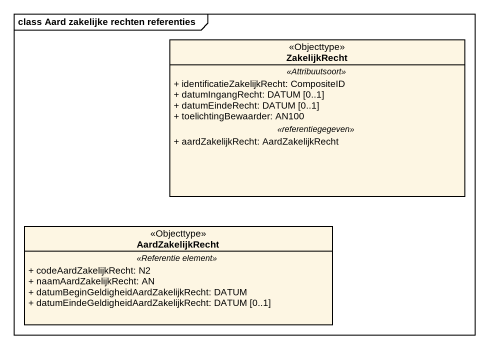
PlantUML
@startuml
mainframe class Aard zakelijke rechten referenties
hide circle
hide empty members
skinparam classAttributeIconSize 0
class ZakelijkRecht <<Objecttype>> {
  .. <<Attribuutsoort>> ..
  + identificatieZakelijkRecht: CompositeID
  + datumIngangRecht: DATUM [0..1]
  + datumEindeRecht: DATUM [0..1]
  + toelichtingBewaarder: AN100
  .. <<referentiegegeven>> ..
  + aardZakelijkRecht: AardZakelijkRecht
}
class AardZakelijkRecht <<Objecttype>> {
  .. <<Referentie element>> ..
  + codeAardZakelijkRecht: N2
  + naamAardZakelijkRecht: AN
  + datumBeginGeldigheidAardZakelijkRecht: DATUM
  + datumEindeGeldigheidAardZakelijkRecht: DATUM [0..1]
}
@enduml
